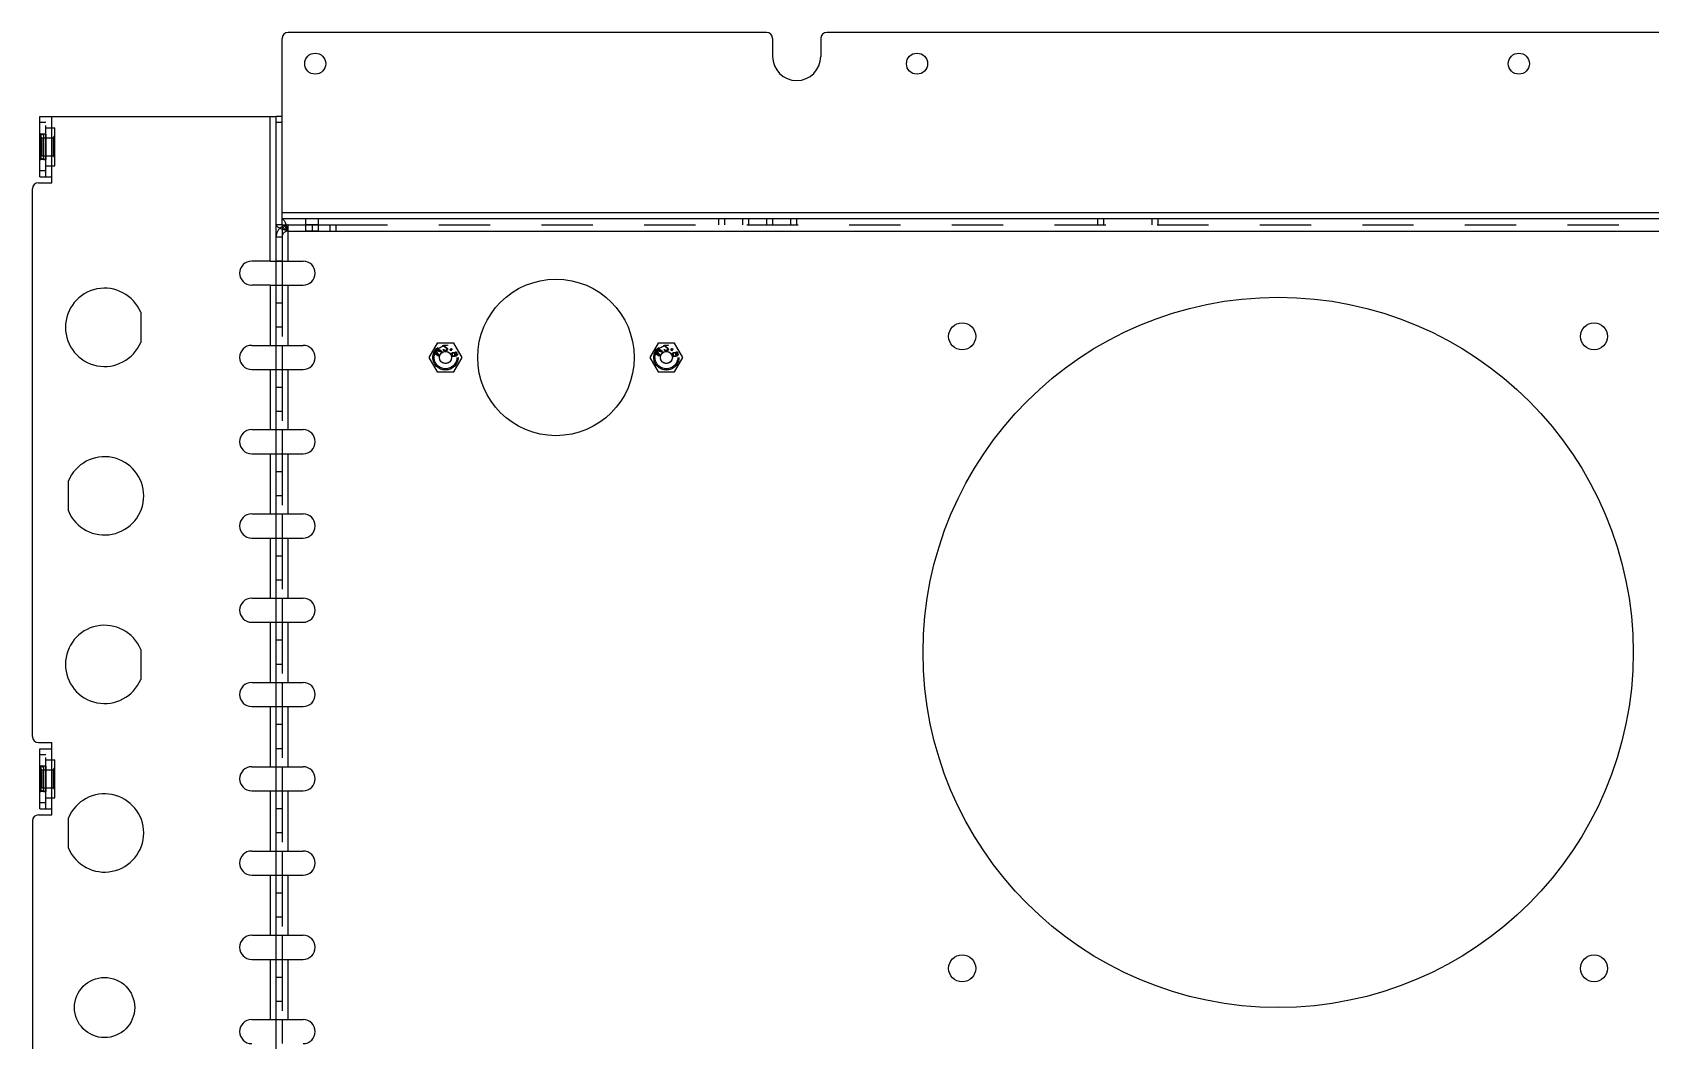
# Model space of a CAD drawing. Header units: millimetres. Extents: x 0 to 8948, y -1340 to 1100.
# Drawn here: x 4732.9 to 5001.9, y -780.8 to -613.3 of the extents above; entities that cross this region are included whole.
import ezdxf

# ---------------------------------------------------------------- set-up
doc = ezdxf.new("R2010")
doc.units = ezdxf.units.MM
doc.header["$LTSCALE"] = 85.25
doc.linetypes.add('HIDDEN', pattern=[0.2, 0.1, -0.1])
doc.layers.get('0').update_dxf_attribs({"linetype": 'CONTINUOUS'})
doc.layers.add('02___PRT_ALL_AXES', color=7, linetype='CONTINUOUS')
doc.layers.add('DEFAULT_2', color=8, linetype='HIDDEN')

msp = doc.modelspace()

# ---------------------------------------------------------------- linework, layer by layer
at = {"color": 3, "linetype": 'Continuous'}
for p, q in [((4774.448, -644.329), (4774.448, -614.329)), ((4854.948, -613.329), (4775.448, -613.329)), ((4855.948, -614.329), (4855.948, -617.329)), ((4863.948, -614.329), (4863.948, -617.329)), ((5014.948, -613.329), (4864.948, -613.329)), ((4734.198, -637.329), (4734.198, -627.329)), ((4734.198, -627.329), (4773.448, -627.329)), ((4736.198, -638.329), (4736.198, -627.329)), ((4772.448, -651.329), (4772.448, -627.329)), ((4773.448, -865.329), (4773.448, -627.329)), ((4732.948, -730.329), (4732.948, -639.329)), ((4733.948, -638.329), (4736.198, -638.329)), ((4734.198, -637.329), (4736.198, -637.329)), ((5090.448, -643.329), (4774.448, -643.329)), ((5090.448, -644.329), (4774.448, -644.329)), ((4775.448, -651.329), (4775.448, -646.329)), ((4775.448, -646.329), (5089.448, -646.329)), ((4772.448, -651.329), (4777.948, -651.329)), ((4772.448, -655.329), (4772.448, -665.329)), ((4772.448, -655.329), (4777.948, -655.329)), ((4775.448, -665.329), (4775.448, -655.329)), ((4769.389, -665.329), (4777.948, -665.329)), ((4769.389, -669.329), (4777.948, -669.329)), ((4772.448, -669.329), (4772.448, -679.329)), ((4775.448, -679.329), (4775.448, -669.329)), ((4769.389, -679.329), (4777.948, -679.329)), ((4769.389, -683.329), (4777.948, -683.329)), ((4772.448, -683.329), (4772.448, -693.329)), ((4775.448, -693.329), (4775.448, -683.329)), ((4769.389, -693.329), (4777.948, -693.329)), ((4769.389, -697.329), (4777.948, -697.329)), ((4772.448, -697.329), (4772.448, -707.329)), ((4775.448, -707.329), (4775.448, -697.329)), ((4769.389, -707.329), (4777.948, -707.329)), ((4769.389, -711.329), (4777.948, -711.329)), ((4772.448, -711.329), (4772.448, -721.329)), ((4775.448, -721.329), (4775.448, -711.329)), ((4769.389, -721.329), (4777.948, -721.329)), ((4769.389, -725.329), (4777.948, -725.329)), ((4772.448, -725.329), (4772.448, -735.329)), ((4775.448, -735.329), (4775.448, -725.329)), ((4733.948, -731.329), (4736.198, -731.329)), ((4736.198, -743.329), (4736.198, -731.329)), ((4734.198, -742.329), (4734.198, -732.329)), ((4734.198, -732.329), (4736.198, -732.329)), ((4769.389, -735.329), (4777.948, -735.329)), ((4769.389, -739.329), (4777.948, -739.329)), ((4772.448, -739.329), (4772.448, -749.329)), ((4775.448, -749.329), (4775.448, -739.329)), ((4732.948, -744.329), (4732.948, -840.329)), ((4733.948, -743.329), (4736.198, -743.329)), ((4734.198, -742.329), (4736.198, -742.329)), ((4769.389, -749.329), (4777.948, -749.329)), ((4769.389, -753.329), (4777.948, -753.329)), ((4772.448, -753.329), (4772.448, -763.329)), ((4775.448, -763.329), (4775.448, -753.329)), ((4769.389, -763.329), (4777.948, -763.329)), ((4769.389, -767.329), (4777.948, -767.329)), ((4772.448, -767.329), (4772.448, -777.329)), ((4775.448, -777.329), (4775.448, -767.329)), ((4769.389, -777.329), (4777.948, -777.329))]:
    msp.add_line(p, q, dxfattribs=at)
at = {"color": 7, "linetype": 'Continuous'}
for p, q in [((4774.448, -627.329), (4773.448, -627.329)), ((4774.448, -628.329), (4773.448, -628.329)), ((4774.448, -645.329), (4773.448, -645.329)), ((4774.448, -645.329), (4774.448, -644.329)), ((4774.448, -651.329), (4774.448, -655.329)), ((4774.448, -665.329), (4774.448, -669.329)), ((4800.227, -664.954), (4798.855, -667.329)), ((4802.969, -664.954), (4800.227, -664.954)), ((4804.34, -667.329), (4802.969, -664.954)), ((4836.927, -664.954), (4835.555, -667.329)), ((4839.669, -664.954), (4836.927, -664.954)), ((4841.04, -667.329), (4839.669, -664.954)), ((4798.855, -667.329), (4800.227, -669.704)), ((4802.969, -669.704), (4804.34, -667.329)), ((4835.555, -667.329), (4836.927, -669.704)), ((4839.669, -669.704), (4841.04, -667.329)), ((4800.227, -669.704), (4802.969, -669.704)), ((4836.927, -669.704), (4839.669, -669.704)), ((4774.448, -679.329), (4774.448, -683.329)), ((4774.448, -693.329), (4774.448, -697.329)), ((4774.448, -707.329), (4774.448, -711.329)), ((4774.448, -721.329), (4774.448, -725.329)), ((4774.448, -735.329), (4774.448, -739.329)), ((4774.448, -749.329), (4774.448, -753.329)), ((4774.448, -763.329), (4774.448, -767.329)), ((4774.448, -777.329), (4774.448, -781.329))]:
    msp.add_line(p, q, dxfattribs=at)
at = {"color": 3, "linetype": 'Continuous'}
for centre, radius, start, end in [((4775.448, -614.329), 1, 90, 180), ((4854.948, -614.329), 1, 0, 90), ((4864.948, -614.329), 1, 90, 180), ((4859.948, -617.329), 4, 180, 0), ((4733.948, -639.329), 1, 90, 180), ((4775.448, -647.329), 2, 109.98896, 117.71441), ((4777.948, -653.329), 2, 270, 90), ((4769.389, -667.329), 2, 90, 270), ((4777.948, -667.329), 2, 270, 90), ((4769.389, -681.329), 2, 90, 270), ((4777.948, -681.329), 2, 270, 90), ((4769.389, -695.329), 2, 90, 270), ((4777.948, -695.329), 2, 270, 90), ((4769.389, -709.329), 2, 90, 270), ((4777.948, -709.329), 2, 270, 90), ((4769.389, -723.329), 2, 90, 270), ((4777.948, -723.329), 2, 270, 90), ((4733.948, -730.329), 1, 180, 270), ((4769.389, -737.329), 2, 90, 270), ((4777.948, -737.329), 2, 270, 90), ((4733.948, -744.329), 1, 90, 180), ((4769.389, -751.329), 2, 90, 270), ((4777.948, -751.329), 2, 270, 90), ((4769.389, -765.329), 2, 90, 270), ((4777.948, -765.329), 2, 270, 90), ((4769.389, -779.329), 2, 90, 270), ((4777.948, -779.329), 2, 270, 90)]:
    msp.add_arc(centre, radius, start, end, dxfattribs=at)
for points in [[(4773.448, -645.329), (4773.448, -645.427), (4773.579, -645.579), (4773.797, -645.716), (4774.158, -645.894), (4774.715, -646.096), (4775.192, -646.248), (4775.448, -646.329)], [(4774.448, -644.329), (4774.545, -644.329), (4774.698, -644.461), (4774.835, -644.679), (4775.013, -645.04), (4775.214, -645.597), (4775.366, -646.074), (4775.448, -646.329)]]:
    msp.add_open_spline(points, degree=3, knots=[0, 0, 0, 0, 0.1275582, 0.2247905, 0.3461005, 0.6491201, 1, 1, 1, 1], dxfattribs=at)
at = {"color": 7, "linetype": 'Continuous'}
for points in [[(4774.448, -645.329), (4774.448, -645.523), (4774.694, -645.815), (4775.073, -646.09), (4775.319, -646.248), (4775.448, -646.329)], [(4774.448, -645.329), (4774.641, -645.329), (4774.933, -645.575), (4775.209, -645.955), (4775.366, -646.201), (4775.448, -646.329)]]:
    msp.add_open_spline(points, degree=3, knots=[0, 0, 0, 0, 0.4006962, 0.6839153, 1, 1, 1, 1], dxfattribs=at)
at = {"layer": '02___PRT_ALL_AXES', "color": 8, "linetype": 'HIDDEN'}
for p, q in [((4734.198, -630.229), (4734.198, -634.429)), ((4735.198, -630.229), (4734.198, -630.229)), ((4735.198, -630.229), (4735.198, -634.429)), ((4735.198, -634.429), (4734.198, -634.429)), ((4778.398, -646.329), (4778.398, -644.329)), ((4780.498, -644.329), (4778.398, -644.329)), ((4780.498, -645.329), (4778.398, -645.329)), ((4779.448, -645.329), (4779.448, -646.329)), ((4780.498, -646.329), (4780.498, -644.329)), ((4780.498, -646.329), (4778.398, -646.329)), ((4774.448, -651.329), (4773.448, -651.329)), ((4773.448, -655.329), (4774.448, -655.329)), ((4734.198, -735.229), (4734.198, -739.429)), ((4735.198, -735.229), (4734.198, -735.229)), ((4735.198, -735.229), (4735.198, -739.429)), ((4735.198, -739.429), (4734.198, -739.429))]:
    msp.add_line(p, q, dxfattribs=at)
at = {"layer": '02___PRT_ALL_AXES', "color": 3, "linetype": 'Continuous'}
for p, q in [((4772.448, -651.329), (4769.389, -651.329)), ((4772.448, -655.329), (4769.389, -655.329)), ((4750.948, -659.829), (4750.948, -664.829)), ((4738.948, -692.829), (4738.948, -687.829)), ((4750.948, -715.829), (4750.948, -720.829)), ((4738.948, -748.829), (4738.948, -743.829))]:
    msp.add_line(p, q, dxfattribs=at)
for centre, radius in [((4779.948, -618.529), 1.75), ((4879.948, -618.529), 1.75), ((4979.948, -618.529), 1.75), ((4819.948, -667.329), 13), ((4939.948, -716.329), 59), ((4887.448, -663.829), 2.25), ((4992.448, -663.829), 2.25), ((4801.598, -667.329), 1), ((4838.298, -667.329), 1), ((4887.448, -768.829), 2.25), ((4992.448, -768.829), 2.25), ((4744.948, -775.329), 5)]:
    msp.add_circle(centre, radius, dxfattribs=at)
at = {"layer": '02___PRT_ALL_AXES', "color": 8, "linetype": 'HIDDEN'}
for centre, radius in [((4801.598, -667.329), 2.095), ((4801.598, -667.329), 1.895), ((4838.298, -667.329), 2.095), ((4838.298, -667.329), 1.895)]:
    msp.add_circle(centre, radius, dxfattribs=at)
at = {"layer": '02___PRT_ALL_AXES', "color": 3, "linetype": 'Continuous'}
for centre, radius, start, end in [((4769.389, -653.329), 2, 90, 270), ((4744.948, -662.329), 6.5, 22.61986, 337.38014), ((4744.948, -690.329), 6.5, 202.61986, 157.38014), ((4744.948, -718.329), 6.5, 22.61986, 337.38014), ((4744.948, -746.329), 6.5, 202.61986, 157.38014)]:
    msp.add_arc(centre, radius, start, end, dxfattribs=at)
at = {"layer": 'DEFAULT_2', "color": 8, "linetype": 'HIDDEN'}
for p, q in [((4735.198, -628.329), (4734.198, -628.329)), ((4735.198, -637.329), (4735.198, -627.329)), ((4735.198, -629.179), (4736.698, -629.179)), ((4736.698, -635.479), (4736.698, -629.18)), ((4734.228, -630.204), (4734.328, -630.204)), ((4734.228, -630.205), (4734.228, -634.454)), ((4734.528, -630.829), (4734.228, -630.529)), ((4734.328, -630.204), (4734.328, -634.454)), ((4734.818, -630.43), (4734.328, -630.204)), ((4734.528, -630.829), (4734.528, -633.829)), ((4734.528, -630.829), (4736.398, -630.829)), ((4734.818, -630.204), (4735.198, -630.204)), ((4734.818, -630.205), (4734.818, -634.454)), ((4736.398, -630.829), (4736.698, -630.529)), ((4736.398, -630.829), (4736.398, -633.829)), ((4734.528, -633.829), (4734.228, -634.129)), ((4734.228, -634.454), (4734.328, -634.454)), ((4734.818, -634.229), (4734.328, -634.454)), ((4734.528, -633.829), (4736.398, -633.829)), ((4734.818, -634.454), (4735.198, -634.454)), ((4736.398, -633.829), (4736.698, -634.129)), ((4736.678, -632.774), (4736.678, -632.393)), ((4736.698, -632.393), (4736.678, -632.393)), ((4736.678, -632.394), (4736.698, -632.394)), ((4736.678, -632.421), (4736.698, -632.421)), ((4736.698, -632.426), (4736.678, -632.426)), ((4736.678, -632.432), (4736.698, -632.432)), ((4736.678, -632.434), (4736.698, -632.434)), ((4736.678, -632.44), (4736.698, -632.44)), ((4736.698, -632.44), (4736.678, -632.44)), ((4736.678, -632.466), (4736.698, -632.466)), ((4736.678, -632.472), (4736.698, -632.472)), ((4736.678, -632.5), (4736.698, -632.5)), ((4736.678, -632.545), (4736.698, -632.545)), ((4736.678, -632.557), (4736.698, -632.557)), ((4736.678, -632.581), (4736.698, -632.581)), ((4736.678, -632.59), (4736.698, -632.59)), ((4736.678, -632.591), (4736.698, -632.591)), ((4736.678, -632.607), (4736.698, -632.607)), ((4736.678, -632.685), (4736.698, -632.685)), ((4736.678, -632.688), (4736.698, -632.688)), ((4736.698, -632.692), (4736.678, -632.692)), ((4736.678, -632.693), (4736.698, -632.693)), ((4736.678, -632.7), (4736.698, -632.7)), ((4736.678, -632.722), (4736.698, -632.722)), ((4736.678, -632.722), (4736.698, -632.722)), ((4736.678, -632.723), (4736.698, -632.723)), ((4736.678, -632.733), (4736.698, -632.733)), ((4736.678, -632.773), (4736.698, -632.773)), ((4736.678, -632.774), (4736.698, -632.774)), ((4736.678, -634.805), (4736.678, -632.914)), ((4736.678, -632.914), (4736.698, -632.914)), ((4736.678, -632.925), (4736.698, -632.925)), ((4736.678, -633.084), (4736.698, -633.084)), ((4736.678, -633.092), (4736.698, -633.092)), ((4736.678, -633.12), (4736.698, -633.12)), ((4736.678, -633.131), (4736.698, -633.131)), ((4736.678, -633.161), (4736.698, -633.161)), ((4736.678, -633.168), (4736.698, -633.168)), ((4736.678, -633.196), (4736.698, -633.196)), ((4736.698, -633.231), (4736.678, -633.231)), ((4736.678, -633.36), (4736.698, -633.36)), ((4736.698, -633.367), (4736.678, -633.367)), ((4736.678, -633.398), (4736.698, -633.398)), ((4736.698, -633.416), (4736.678, -633.416)), ((4736.678, -633.426), (4736.698, -633.426)), ((4736.678, -633.438), (4736.698, -633.438)), ((4736.678, -633.467), (4736.698, -633.467)), ((4736.698, -633.485), (4736.678, -633.485)), ((4736.678, -633.561), (4736.698, -633.561)), ((4736.678, -633.561), (4736.698, -633.561)), ((4736.678, -633.569), (4736.698, -633.569)), ((4736.678, -633.598), (4736.698, -633.598)), ((4736.678, -633.636), (4736.698, -633.636)), ((4736.678, -633.639), (4736.698, -633.639)), ((4736.698, -633.649), (4736.678, -633.649)), ((4736.678, -633.65), (4736.698, -633.65)), ((4736.698, -633.661), (4736.678, -633.661)), ((4736.678, -633.673), (4736.698, -633.673)), ((4736.678, -633.683), (4736.698, -633.683)), ((4736.698, -633.707), (4736.678, -633.707)), ((4736.678, -633.715), (4736.698, -633.715)), ((4736.678, -633.774), (4736.698, -633.774)), ((4736.698, -633.781), (4736.678, -633.781)), ((4736.678, -633.815), (4736.698, -633.815)), ((4736.678, -633.816), (4736.698, -633.816)), ((4736.698, -633.817), (4736.678, -633.817)), ((4736.678, -633.831), (4736.698, -633.831)), ((4736.678, -633.843), (4736.698, -633.843)), ((4736.698, -633.845), (4736.678, -633.845)), ((4736.678, -633.846), (4736.698, -633.846)), ((4736.678, -633.856), (4736.698, -633.856)), ((4736.698, -633.86), (4736.678, -633.86)), ((4736.678, -633.874), (4736.698, -633.874)), ((4736.678, -633.876), (4736.698, -633.876)), ((4736.678, -633.891), (4736.698, -633.891)), ((4736.678, -633.897), (4736.698, -633.897)), ((4736.698, -633.922), (4736.678, -633.922)), ((4736.678, -633.934), (4736.698, -633.934)), ((4736.678, -633.935), (4736.698, -633.935)), ((4736.678, -633.996), (4736.698, -633.996)), ((4736.678, -633.997), (4736.698, -633.997)), ((4736.678, -634.004), (4736.698, -634.004)), ((4736.678, -634.006), (4736.698, -634.006)), ((4736.678, -634.019), (4736.698, -634.019)), ((4736.678, -634.021), (4736.698, -634.021)), ((4736.678, -634.024), (4736.698, -634.024)), ((4736.698, -634.038), (4736.678, -634.038)), ((4736.678, -634.04), (4736.698, -634.04)), ((4736.678, -634.042), (4736.698, -634.042)), ((4736.678, -634.044), (4736.698, -634.044)), ((4736.678, -634.062), (4736.698, -634.062)), ((4736.678, -634.129), (4736.698, -634.129)), ((4736.678, -634.136), (4736.698, -634.136)), ((4736.678, -634.138), (4736.698, -634.138)), ((4736.678, -634.142), (4736.698, -634.142)), ((4736.678, -634.171), (4736.698, -634.171)), ((4736.678, -634.184), (4736.698, -634.184)), ((4736.678, -634.228), (4736.698, -634.228)), ((4736.698, -634.23), (4736.678, -634.23)), ((4736.678, -634.241), (4736.698, -634.241)), ((4736.678, -634.252), (4736.698, -634.252)), ((4736.678, -634.258), (4736.698, -634.258)), ((4736.678, -634.259), (4736.698, -634.259)), ((4736.678, -634.285), (4736.698, -634.285)), ((4736.678, -634.288), (4736.698, -634.288)), ((4736.678, -634.289), (4736.698, -634.289)), ((4736.678, -634.308), (4736.698, -634.308)), ((4736.678, -634.321), (4736.698, -634.321)), ((4736.678, -634.329), (4736.698, -634.329)), ((4736.678, -634.363), (4736.698, -634.363)), ((4736.678, -634.443), (4736.698, -634.443)), ((4736.678, -634.477), (4736.698, -634.477)), ((4735.198, -636.329), (4734.198, -636.329)), ((4735.198, -635.479), (4736.698, -635.479)), ((4736.698, -634.7), (4736.678, -634.7)), ((4736.678, -634.71), (4736.698, -634.71)), ((4736.678, -634.721), (4736.698, -634.721)), ((4736.678, -634.722), (4736.698, -634.722)), ((4736.698, -634.723), (4736.678, -634.723)), ((4736.678, -634.723), (4736.698, -634.723)), ((4736.678, -634.762), (4736.698, -634.762)), ((4736.698, -634.769), (4736.678, -634.769)), ((4736.678, -634.792), (4736.698, -634.792)), ((4736.678, -634.805), (4736.698, -634.805)), ((4774.448, -645.329), (4774.448, -651.329)), ((4774.448, -645.329), (4775.448, -645.329)), ((4775.448, -646.329), (4775.448, -645.329)), ((4775.448, -645.329), (4783.448, -645.329)), ((4782.448, -646.329), (4782.448, -645.329)), ((4783.448, -646.329), (4783.448, -645.329)), ((4783.448, -645.329), (5081.448, -645.329)), ((4846.948, -644.329), (4846.948, -645.329)), ((4847.948, -644.329), (4847.948, -645.329)), ((4850.948, -644.329), (4850.948, -645.329)), ((4851.948, -644.329), (4851.948, -645.329)), ((4854.948, -644.329), (4854.948, -645.329)), ((4855.948, -644.329), (4855.948, -645.329)), ((4858.948, -644.329), (4858.948, -645.329)), ((4859.948, -644.329), (4859.948, -645.329)), ((4909.948, -644.329), (4909.948, -645.329)), ((4910.948, -644.329), (4910.948, -645.329)), ((4918.948, -644.329), (4918.948, -645.329)), ((4919.948, -644.329), (4919.948, -645.329)), ((4774.448, -647.329), (4773.448, -647.329)), ((4774.448, -655.329), (4774.448, -665.329)), ((4774.448, -658.329), (4773.448, -658.329)), ((4774.448, -662.329), (4773.448, -662.329)), ((4800.41, -667.133), (4799.631, -666.609)), ((4799.678, -666.49), (4800.303, -666.911)), ((4800.303, -666.911), (4799.814, -666.231)), ((4799.908, -666.091), (4800.722, -666.288)), ((4799.948, -666.22), (4800.515, -666.978)), ((4800.864, -666.459), (4799.948, -666.22)), ((4800.722, -666.288), (4800.097, -665.868)), ((4800.189, -665.779), (4800.968, -666.303)), ((4800.968, -666.303), (4800.864, -666.459)), ((4801.168, -665.352), (4801.167, -665.279)), ((4801.766, -665.868), (4801.168, -665.352)), ((4801.207, -666.011), (4801.312, -666.008)), ((4801.231, -666.095), (4801.207, -666.011)), ((4801.316, -666.178), (4801.231, -666.095)), ((4801.312, -666.008), (4801.355, -666.07)), ((4801.401, -666.218), (4801.316, -666.178)), ((4801.918, -665.331), (4801.335, -665.347)), ((4801.335, -665.347), (4801.869, -665.801)), ((4801.355, -666.07), (4801.419, -666.111)), ((4801.547, -666.235), (4801.401, -666.218)), ((4801.419, -666.111), (4801.523, -666.13)), ((4801.523, -666.13), (4801.607, -666.127)), ((4801.63, -666.233), (4801.547, -666.235)), ((4801.607, -666.127), (4801.71, -666.103)), ((4801.755, -666.208), (4801.63, -666.233)), ((4801.71, -666.103), (4801.771, -666.059)), ((4801.837, -666.164), (4801.755, -666.208)), ((4801.81, -665.952), (4801.766, -665.868)), ((4801.771, -666.059), (4801.811, -665.994)), ((4801.811, -665.994), (4801.81, -665.952)), ((4801.918, -666.076), (4801.837, -666.164)), ((4801.869, -665.801), (4801.912, -665.864)), ((4801.912, -665.864), (4801.935, -665.948)), ((4801.916, -665.259), (4801.918, -665.331)), ((4801.936, -665.991), (4801.918, -666.076)), ((4801.935, -665.948), (4801.936, -665.991)), ((4802.309, -666.047), (4802.485, -666.016)), ((4802.313, -666.076), (4802.309, -666.047)), ((4802.46, -666.05), (4802.313, -666.076)), ((4802.373, -666.171), (4802.46, -666.05)), ((4802.407, -666.196), (4802.373, -666.171)), ((4802.494, -666.075), (4802.407, -666.196)), ((4802.457, -665.839), (4802.487, -665.834)), ((4802.485, -666.016), (4802.457, -665.839)), ((4802.487, -665.834), (4802.509, -665.981)), ((4802.516, -666.222), (4802.494, -666.075)), ((4802.509, -665.981), (4802.596, -665.86)), ((4802.546, -666.217), (4802.516, -666.222)), ((4802.694, -666.009), (4802.518, -666.04)), ((4802.518, -666.04), (4802.546, -666.217)), ((4802.63, -665.884), (4802.543, -666.005)), ((4802.543, -666.005), (4802.69, -665.98)), ((4802.593, -666.798), (4802.618, -666.678)), ((4802.608, -666.903), (4802.593, -666.798)), ((4802.596, -665.86), (4802.63, -665.884)), ((4802.618, -666.678), (4802.678, -666.591)), ((4802.678, -666.591), (4802.764, -666.516)), ((4802.69, -665.98), (4802.694, -666.009)), ((4802.72, -666.708), (4802.7, -666.782)), ((4802.7, -666.782), (4802.701, -666.848)), ((4802.701, -666.848), (4802.75, -666.985)), ((4802.766, -666.648), (4802.72, -666.708)), ((4802.764, -666.516), (4802.844, -666.487)), ((4802.819, -666.607), (4802.766, -666.648)), ((4802.859, -666.592), (4802.819, -666.607)), ((4802.844, -666.487), (4802.958, -666.491)), ((4802.926, -666.591), (4802.859, -666.592)), ((4803, -666.608), (4802.926, -666.591)), ((4802.958, -666.491), (4803.059, -666.521)), ((4803.061, -666.653), (4803, -666.608)), ((4803.059, -666.521), (4803.154, -666.598)), ((4803.102, -666.705), (4803.061, -666.653)), ((4803.151, -666.842), (4803.102, -666.705)), ((4803.152, -666.908), (4803.151, -666.842)), ((4803.154, -666.598), (4803.209, -666.689)), ((4803.209, -666.689), (4803.244, -666.787)), ((4803.239, -666.391), (4803.306, -666.389)), ((4803.274, -666.489), (4803.239, -666.391)), ((4803.244, -666.787), (4803.259, -666.892)), ((4803.348, -666.506), (4803.274, -666.489)), ((4803.306, -666.389), (4803.407, -666.419)), ((4803.409, -666.551), (4803.348, -666.506)), ((4803.407, -666.419), (4803.502, -666.496)), ((4803.45, -666.603), (4803.409, -666.551)), ((4803.428, -666.92), (4803.474, -666.86)), ((4803.492, -666.721), (4803.45, -666.603)), ((4803.474, -666.86), (4803.493, -666.787)), ((4803.493, -666.787), (4803.492, -666.721)), ((4803.502, -666.496), (4803.556, -666.585)), ((4803.6, -666.77), (4803.575, -666.89)), ((4803.585, -666.667), (4803.6, -666.77)), ((4837.11, -667.133), (4836.331, -666.609)), ((4836.378, -666.49), (4837.003, -666.911)), ((4837.003, -666.911), (4836.514, -666.231)), ((4836.608, -666.091), (4837.422, -666.288)), ((4836.648, -666.22), (4837.215, -666.978)), ((4837.564, -666.459), (4836.648, -666.22)), ((4837.422, -666.288), (4836.797, -665.868)), ((4836.889, -665.779), (4837.668, -666.303)), ((4837.668, -666.303), (4837.564, -666.459)), ((4837.868, -665.352), (4837.867, -665.279)), ((4838.466, -665.868), (4837.868, -665.352)), ((4837.907, -666.011), (4838.012, -666.008)), ((4837.931, -666.095), (4837.907, -666.011)), ((4838.016, -666.178), (4837.931, -666.095)), ((4838.012, -666.008), (4838.055, -666.07)), ((4838.101, -666.218), (4838.016, -666.178)), ((4838.618, -665.331), (4838.035, -665.347)), ((4838.035, -665.347), (4838.569, -665.801)), ((4838.055, -666.07), (4838.119, -666.111)), ((4838.247, -666.235), (4838.101, -666.218)), ((4838.119, -666.111), (4838.223, -666.13)), ((4838.223, -666.13), (4838.307, -666.127)), ((4838.33, -666.233), (4838.247, -666.235)), ((4838.307, -666.127), (4838.41, -666.103)), ((4838.455, -666.208), (4838.33, -666.233)), ((4838.41, -666.103), (4838.471, -666.059)), ((4838.537, -666.164), (4838.455, -666.208)), ((4838.51, -665.952), (4838.466, -665.868)), ((4838.471, -666.059), (4838.511, -665.994)), ((4838.511, -665.994), (4838.51, -665.952)), ((4838.618, -666.076), (4838.537, -666.164)), ((4838.569, -665.801), (4838.612, -665.864)), ((4838.612, -665.864), (4838.635, -665.948)), ((4838.616, -665.259), (4838.618, -665.331)), ((4838.636, -665.991), (4838.618, -666.076)), ((4838.635, -665.948), (4838.636, -665.991)), ((4839.009, -666.047), (4839.185, -666.016)), ((4839.013, -666.076), (4839.009, -666.047)), ((4839.16, -666.05), (4839.013, -666.076)), ((4839.073, -666.171), (4839.16, -666.05)), ((4839.107, -666.196), (4839.073, -666.171)), ((4839.194, -666.075), (4839.107, -666.196)), ((4839.157, -665.839), (4839.187, -665.834)), ((4839.185, -666.016), (4839.157, -665.839)), ((4839.187, -665.834), (4839.209, -665.981)), ((4839.216, -666.222), (4839.194, -666.075)), ((4839.209, -665.981), (4839.296, -665.86)), ((4839.246, -666.217), (4839.216, -666.222)), ((4839.394, -666.009), (4839.218, -666.04)), ((4839.218, -666.04), (4839.246, -666.217)), ((4839.33, -665.884), (4839.243, -666.005)), ((4839.243, -666.005), (4839.39, -665.98)), ((4839.293, -666.798), (4839.318, -666.678)), ((4839.308, -666.903), (4839.293, -666.798)), ((4839.296, -665.86), (4839.33, -665.884)), ((4839.318, -666.678), (4839.378, -666.591)), ((4839.378, -666.591), (4839.464, -666.516)), ((4839.39, -665.98), (4839.394, -666.009)), ((4839.42, -666.708), (4839.4, -666.782)), ((4839.4, -666.782), (4839.401, -666.848)), ((4839.401, -666.848), (4839.45, -666.985)), ((4839.466, -666.648), (4839.42, -666.708)), ((4839.464, -666.516), (4839.544, -666.487)), ((4839.519, -666.607), (4839.466, -666.648)), ((4839.559, -666.592), (4839.519, -666.607)), ((4839.544, -666.487), (4839.658, -666.491)), ((4839.626, -666.591), (4839.559, -666.592)), ((4839.7, -666.608), (4839.626, -666.591)), ((4839.658, -666.491), (4839.759, -666.521)), ((4839.761, -666.653), (4839.7, -666.608)), ((4839.759, -666.521), (4839.854, -666.598)), ((4839.802, -666.705), (4839.761, -666.653)), ((4839.851, -666.842), (4839.802, -666.705)), ((4839.852, -666.908), (4839.851, -666.842)), ((4839.854, -666.598), (4839.909, -666.689)), ((4839.909, -666.689), (4839.944, -666.787)), ((4839.939, -666.391), (4840.006, -666.389)), ((4839.974, -666.489), (4839.939, -666.391)), ((4839.944, -666.787), (4839.959, -666.892)), ((4840.048, -666.506), (4839.974, -666.489)), ((4840.006, -666.389), (4840.107, -666.419)), ((4840.109, -666.551), (4840.048, -666.506)), ((4840.107, -666.419), (4840.202, -666.496)), ((4840.15, -666.603), (4840.109, -666.551)), ((4840.128, -666.92), (4840.174, -666.86)), ((4840.192, -666.721), (4840.15, -666.603)), ((4840.174, -666.86), (4840.193, -666.787)), ((4840.193, -666.787), (4840.192, -666.721)), ((4840.202, -666.496), (4840.256, -666.585)), ((4840.3, -666.77), (4840.275, -666.89)), ((4840.285, -666.667), (4840.3, -666.77)), ((4774.448, -669.329), (4774.448, -679.329)), ((4800.515, -666.978), (4800.41, -667.133)), ((4802.643, -667.001), (4802.608, -666.903)), ((4802.698, -667.092), (4802.643, -667.001)), ((4802.793, -667.169), (4802.698, -667.092)), ((4802.75, -666.985), (4802.791, -667.037)), ((4802.791, -667.037), (4802.852, -667.081)), ((4802.894, -667.199), (4802.793, -667.169)), ((4802.852, -667.081), (4802.927, -667.099)), ((4803.009, -667.202), (4802.894, -667.199)), ((4802.927, -667.099), (4802.994, -667.097)), ((4802.994, -667.097), (4803.034, -667.083)), ((4803.156, -667.172), (4803.009, -667.202)), ((4803.034, -667.083), (4803.087, -667.042)), ((4803.087, -667.042), (4803.133, -666.981)), ((4803.133, -666.981), (4803.152, -666.908)), ((4803.296, -667.122), (4803.156, -667.172)), ((4803.259, -666.892), (4803.221, -667.038)), ((4803.221, -667.038), (4803.261, -667.024)), ((4803.261, -667.024), (4803.375, -666.961)), ((4803.43, -667.052), (4803.296, -667.122)), ((4803.375, -666.961), (4803.428, -666.92)), ((4803.516, -666.977), (4803.43, -667.052)), ((4803.575, -666.89), (4803.516, -666.977)), ((4837.215, -666.978), (4837.11, -667.133)), ((4839.343, -667.001), (4839.308, -666.903)), ((4839.398, -667.092), (4839.343, -667.001)), ((4839.493, -667.169), (4839.398, -667.092)), ((4839.45, -666.985), (4839.491, -667.037)), ((4839.491, -667.037), (4839.552, -667.081)), ((4839.594, -667.199), (4839.493, -667.169)), ((4839.552, -667.081), (4839.627, -667.099)), ((4839.709, -667.202), (4839.594, -667.199)), ((4839.627, -667.099), (4839.694, -667.097)), ((4839.694, -667.097), (4839.734, -667.083)), ((4839.856, -667.172), (4839.709, -667.202)), ((4839.734, -667.083), (4839.787, -667.042)), ((4839.787, -667.042), (4839.833, -666.981)), ((4839.833, -666.981), (4839.852, -666.908)), ((4839.996, -667.122), (4839.856, -667.172)), ((4839.959, -666.892), (4839.921, -667.038)), ((4839.921, -667.038), (4839.961, -667.024)), ((4839.961, -667.024), (4840.075, -666.961)), ((4840.13, -667.052), (4839.996, -667.122)), ((4840.075, -666.961), (4840.128, -666.92)), ((4840.216, -666.977), (4840.13, -667.052)), ((4840.275, -666.89), (4840.216, -666.977)), ((4774.448, -672.329), (4773.448, -672.329)), ((4774.448, -676.329), (4773.448, -676.329)), ((4774.448, -683.329), (4774.448, -693.329)), ((4774.448, -686.329), (4773.448, -686.329)), ((4774.448, -690.329), (4773.448, -690.329)), ((4774.448, -697.329), (4774.448, -707.329)), ((4774.448, -700.329), (4773.448, -700.329)), ((4774.448, -704.329), (4773.448, -704.329)), ((4774.448, -711.329), (4774.448, -721.329)), ((4774.448, -714.329), (4773.448, -714.329)), ((4774.448, -718.329), (4773.448, -718.329)), ((4774.448, -725.329), (4774.448, -735.329)), ((4774.448, -728.329), (4773.448, -728.329)), ((4735.198, -733.329), (4734.198, -733.329)), ((4735.198, -742.329), (4735.198, -732.329)), ((4774.448, -732.329), (4773.448, -732.329)), ((4734.228, -735.204), (4734.328, -735.204)), ((4734.228, -735.205), (4734.228, -739.454)), ((4734.528, -735.829), (4734.228, -735.529)), ((4734.328, -735.204), (4734.328, -739.454)), ((4734.818, -735.43), (4734.328, -735.204)), ((4734.528, -735.829), (4734.528, -738.829)), ((4734.528, -735.829), (4736.398, -735.829)), ((4734.818, -735.204), (4735.198, -735.204)), ((4734.818, -735.205), (4734.818, -739.454)), ((4735.198, -734.179), (4736.698, -734.179)), ((4736.398, -735.829), (4736.698, -735.529)), ((4736.398, -735.829), (4736.398, -738.829)), ((4736.698, -740.479), (4736.698, -734.18)), ((4734.528, -738.829), (4734.228, -739.129)), ((4734.228, -739.454), (4734.328, -739.454)), ((4734.818, -739.229), (4734.328, -739.454)), ((4734.528, -738.829), (4736.398, -738.829)), ((4734.818, -739.454), (4735.198, -739.454)), ((4736.398, -738.829), (4736.698, -739.129)), ((4736.678, -737.774), (4736.678, -737.393)), ((4736.698, -737.393), (4736.678, -737.393)), ((4736.678, -737.394), (4736.698, -737.394)), ((4736.678, -737.421), (4736.698, -737.421)), ((4736.698, -737.426), (4736.678, -737.426)), ((4736.678, -737.432), (4736.698, -737.432)), ((4736.678, -737.434), (4736.698, -737.434)), ((4736.678, -737.44), (4736.698, -737.44)), ((4736.698, -737.44), (4736.678, -737.44)), ((4736.678, -737.466), (4736.698, -737.466)), ((4736.678, -737.472), (4736.698, -737.472)), ((4736.678, -737.5), (4736.698, -737.5)), ((4736.678, -737.545), (4736.698, -737.545)), ((4736.678, -737.557), (4736.698, -737.557)), ((4736.678, -737.581), (4736.698, -737.581)), ((4736.678, -737.59), (4736.698, -737.59)), ((4736.678, -737.591), (4736.698, -737.591)), ((4736.678, -737.607), (4736.698, -737.607)), ((4736.678, -737.685), (4736.698, -737.685)), ((4736.678, -737.688), (4736.698, -737.688)), ((4736.698, -737.692), (4736.678, -737.692)), ((4736.678, -737.693), (4736.698, -737.693)), ((4736.678, -737.7), (4736.698, -737.7)), ((4736.678, -737.722), (4736.698, -737.722)), ((4736.678, -737.722), (4736.698, -737.722)), ((4736.678, -737.723), (4736.698, -737.723)), ((4736.678, -737.733), (4736.698, -737.733)), ((4736.678, -737.773), (4736.698, -737.773)), ((4736.678, -737.774), (4736.698, -737.774)), ((4736.678, -739.805), (4736.678, -737.914)), ((4736.678, -737.914), (4736.698, -737.914)), ((4736.678, -737.925), (4736.698, -737.925)), ((4736.678, -738.084), (4736.698, -738.084)), ((4736.678, -738.092), (4736.698, -738.092)), ((4736.678, -738.12), (4736.698, -738.12)), ((4736.678, -738.131), (4736.698, -738.131)), ((4736.678, -738.161), (4736.698, -738.161)), ((4736.678, -738.168), (4736.698, -738.168)), ((4736.678, -738.196), (4736.698, -738.196)), ((4736.698, -738.231), (4736.678, -738.231)), ((4736.678, -738.36), (4736.698, -738.36)), ((4736.698, -738.367), (4736.678, -738.367)), ((4736.678, -738.398), (4736.698, -738.398)), ((4736.698, -738.416), (4736.678, -738.416)), ((4736.678, -738.426), (4736.698, -738.426)), ((4736.678, -738.438), (4736.698, -738.438)), ((4736.678, -738.467), (4736.698, -738.467)), ((4736.698, -738.485), (4736.678, -738.485)), ((4736.678, -738.561), (4736.698, -738.561)), ((4736.678, -738.561), (4736.698, -738.561)), ((4736.678, -738.569), (4736.698, -738.569)), ((4736.678, -738.598), (4736.698, -738.598)), ((4736.678, -738.636), (4736.698, -738.636)), ((4736.678, -738.639), (4736.698, -738.639)), ((4736.698, -738.649), (4736.678, -738.649)), ((4736.678, -738.65), (4736.698, -738.65)), ((4736.698, -738.661), (4736.678, -738.661)), ((4736.678, -738.673), (4736.698, -738.673)), ((4736.678, -738.683), (4736.698, -738.683)), ((4736.698, -738.707), (4736.678, -738.707)), ((4736.678, -738.715), (4736.698, -738.715)), ((4736.678, -738.774), (4736.698, -738.774)), ((4736.698, -738.781), (4736.678, -738.781)), ((4736.678, -738.815), (4736.698, -738.815)), ((4736.678, -738.816), (4736.698, -738.816)), ((4736.698, -738.817), (4736.678, -738.817)), ((4736.678, -738.831), (4736.698, -738.831)), ((4736.678, -738.843), (4736.698, -738.843)), ((4736.698, -738.845), (4736.678, -738.845)), ((4736.678, -738.846), (4736.698, -738.846)), ((4736.678, -738.856), (4736.698, -738.856)), ((4736.698, -738.86), (4736.678, -738.86)), ((4736.678, -738.874), (4736.698, -738.874)), ((4736.678, -738.876), (4736.698, -738.876)), ((4736.678, -738.891), (4736.698, -738.891)), ((4736.678, -738.897), (4736.698, -738.897)), ((4736.698, -738.922), (4736.678, -738.922)), ((4736.678, -738.934), (4736.698, -738.934)), ((4736.678, -738.935), (4736.698, -738.935)), ((4736.678, -738.996), (4736.698, -738.996)), ((4736.678, -738.997), (4736.698, -738.997)), ((4736.678, -739.004), (4736.698, -739.004)), ((4736.678, -739.006), (4736.698, -739.006)), ((4736.678, -739.019), (4736.698, -739.019)), ((4736.678, -739.021), (4736.698, -739.021)), ((4736.678, -739.024), (4736.698, -739.024)), ((4736.698, -739.038), (4736.678, -739.038)), ((4736.678, -739.04), (4736.698, -739.04)), ((4736.678, -739.042), (4736.698, -739.042)), ((4736.678, -739.044), (4736.698, -739.044)), ((4736.678, -739.062), (4736.698, -739.062)), ((4736.678, -739.129), (4736.698, -739.129)), ((4736.678, -739.136), (4736.698, -739.136)), ((4736.678, -739.138), (4736.698, -739.138)), ((4736.678, -739.142), (4736.698, -739.142)), ((4736.678, -739.171), (4736.698, -739.171)), ((4736.678, -739.184), (4736.698, -739.184)), ((4736.678, -739.228), (4736.698, -739.228)), ((4736.698, -739.23), (4736.678, -739.23)), ((4736.678, -739.241), (4736.698, -739.241)), ((4736.678, -739.252), (4736.698, -739.252)), ((4736.678, -739.258), (4736.698, -739.258)), ((4736.678, -739.259), (4736.698, -739.259)), ((4736.678, -739.285), (4736.698, -739.285)), ((4736.678, -739.288), (4736.698, -739.288)), ((4736.678, -739.289), (4736.698, -739.289)), ((4736.678, -739.308), (4736.698, -739.308)), ((4736.678, -739.321), (4736.698, -739.321)), ((4736.678, -739.329), (4736.698, -739.329)), ((4736.678, -739.363), (4736.698, -739.363)), ((4736.678, -739.443), (4736.698, -739.443)), ((4736.678, -739.477), (4736.698, -739.477)), ((4774.448, -739.329), (4774.448, -749.329)), ((4735.198, -741.329), (4734.198, -741.329)), ((4735.198, -740.479), (4736.698, -740.479)), ((4736.698, -739.7), (4736.678, -739.7)), ((4736.678, -739.71), (4736.698, -739.71)), ((4736.678, -739.721), (4736.698, -739.721)), ((4736.678, -739.722), (4736.698, -739.722)), ((4736.698, -739.723), (4736.678, -739.723)), ((4736.678, -739.723), (4736.698, -739.723)), ((4736.678, -739.762), (4736.698, -739.762)), ((4736.698, -739.769), (4736.678, -739.769)), ((4736.678, -739.792), (4736.698, -739.792)), ((4736.678, -739.805), (4736.698, -739.805)), ((4774.448, -742.329), (4773.448, -742.329)), ((4774.448, -746.329), (4773.448, -746.329)), ((4774.448, -753.329), (4774.448, -763.329)), ((4774.448, -756.329), (4773.448, -756.329)), ((4774.448, -760.329), (4773.448, -760.329)), ((4774.448, -767.329), (4774.448, -777.329)), ((4774.448, -770.329), (4773.448, -770.329)), ((4774.448, -774.329), (4773.448, -774.329))]:
    msp.add_line(p, q, dxfattribs=at)
for centre in [(4801.598, -667.329), (4838.298, -667.329)]:
    msp.add_circle(centre, 1, dxfattribs=at)
for radius, start, end in [(2, 90, 109.98896), (2, 117.71441, 180), (1, 90, 180)]:
    msp.add_arc((4775.448, -647.329), radius, start, end, dxfattribs=at)

doc.saveas('drawing.dxf')
